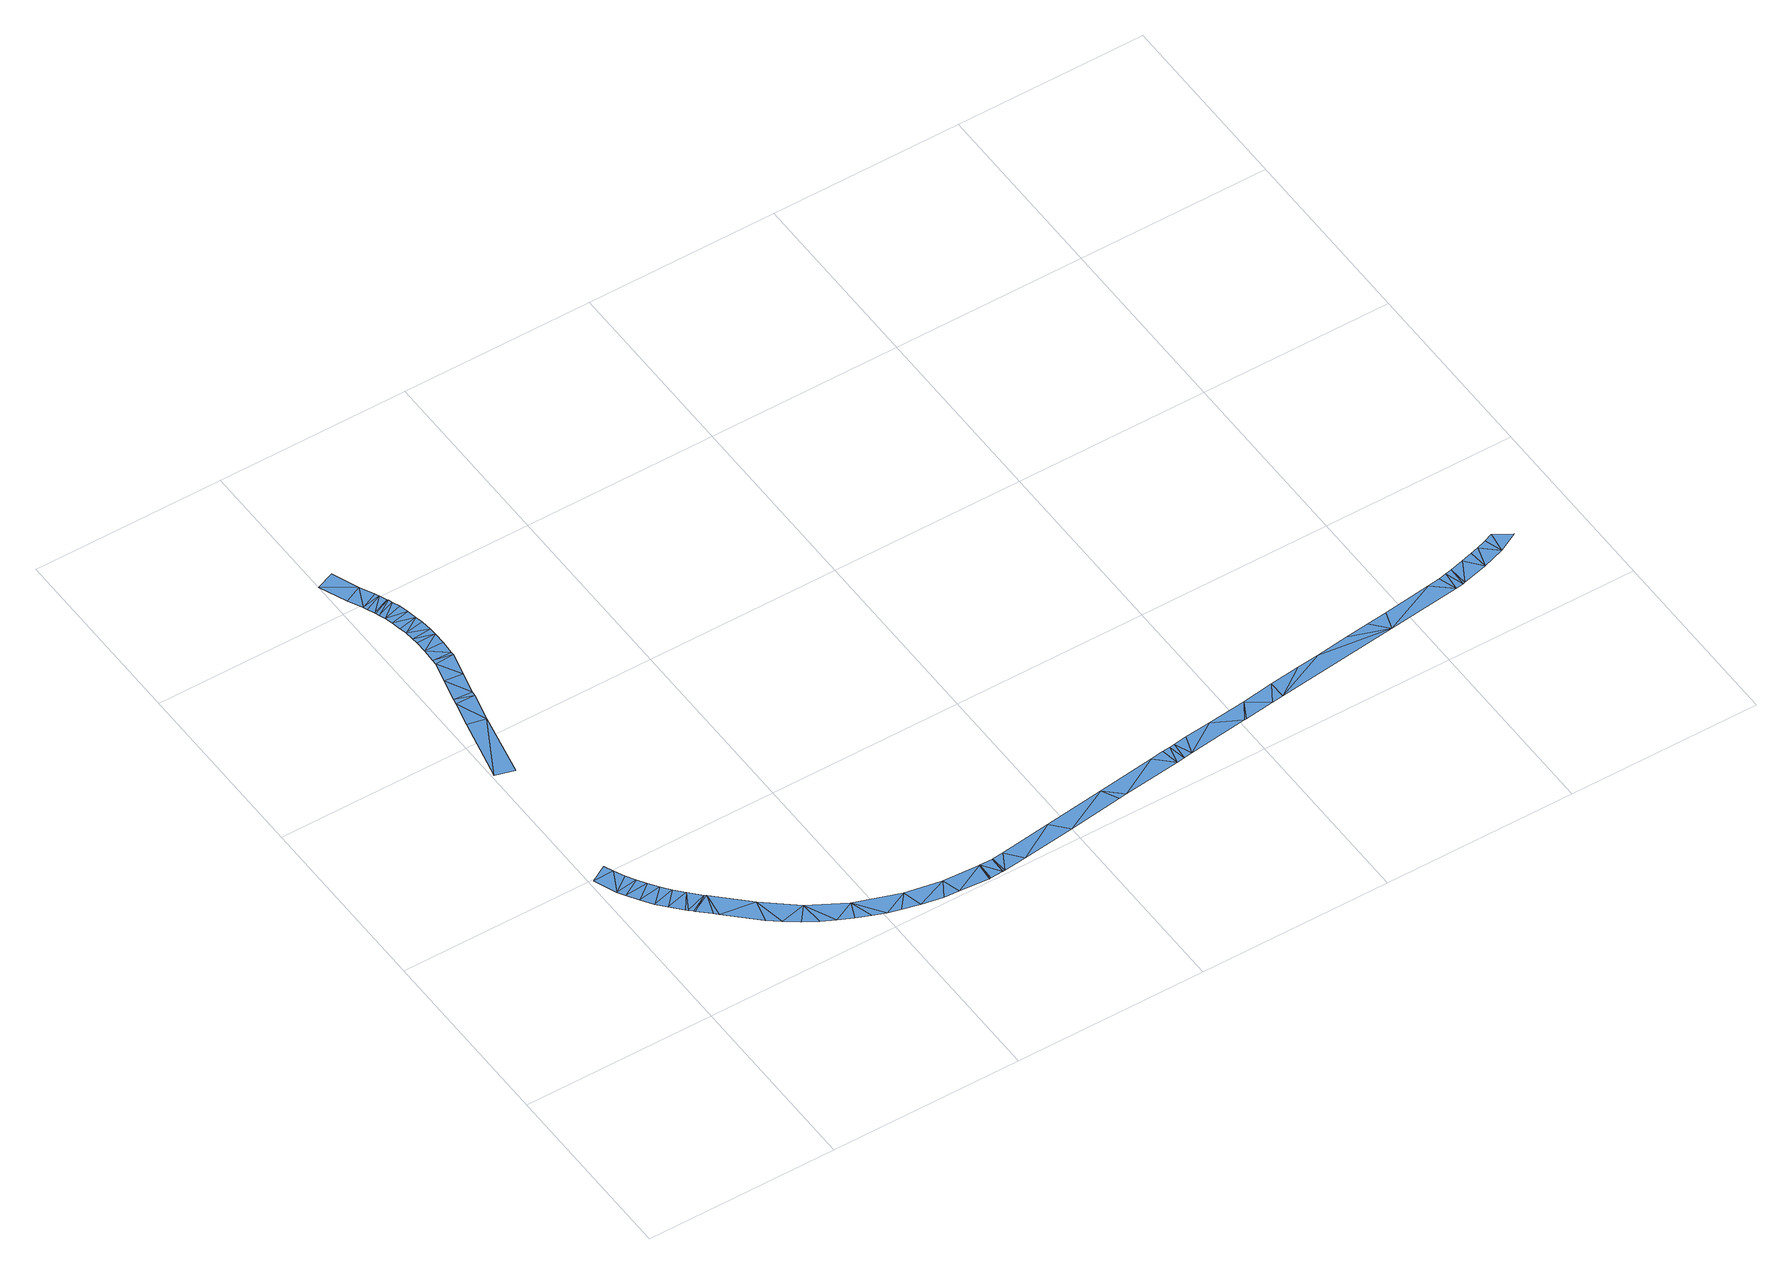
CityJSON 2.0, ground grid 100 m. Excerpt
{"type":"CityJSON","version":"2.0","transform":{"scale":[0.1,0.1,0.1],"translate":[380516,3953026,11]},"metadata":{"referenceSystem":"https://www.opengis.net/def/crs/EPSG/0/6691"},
"CityObjects":{
"waterbody1":{"type":"WaterBody","attributes":{"name":"妙正寺川","class":"1030"},"geometry":[{"type":"MultiSurface","lod":"1","boundaries":[[[0,1,2]],[[3,2,4]],[[0,5,1]],[[6,0,2]],[[7,4,8]],[[3,6,2]],[[7,3,4]],[[9,8,10]],[[9,7,8]],[[11,10,12]],[[11,9,10]],[[13,12,14]],[[13,11,12]],[[13,14,15]],[[16,15,17]],[[16,17,18]],[[16,13,15]],[[19,18,20]],[[19,16,18]],[[19,20,21]],[[22,19,21]],[[22,21,23]],[[24,25,26]],[[25,27,26]],[[22,23,28]],[[29,22,28]],[[29,28,30]],[[25,31,27]],[[30,32,29]],[[25,33,31]],[[33,34,31]],[[32,35,29]],[[36,37,34]],[[33,36,34]],[[35,38,29]],[[36,39,37]],[[39,40,37]],[[35,41,38]],[[42,43,40]],[[41,44,38]],[[39,42,40]],[[45,46,43]],[[42,45,43]],[[44,47,38]],[[48,49,46]],[[50,51,52]],[[45,53,46]],[[48,54,49]],[[50,52,55]],[[53,48,46]],[[56,57,54]],[[50,58,51]],[[59,55,60]],[[61,62,57]],[[59,60,63]],[[61,64,62]],[[65,63,66]],[[67,66,68]],[[69,70,64]],[[71,68,70]],[[48,56,54]],[[72,50,55]],[[47,73,38]],[[56,74,57]],[[59,72,55]],[[74,61,57]],[[65,59,63]],[[67,65,66]],[[61,69,64]],[[71,67,68]],[[75,71,70]],[[69,75,70]],[[73,47,76]],[[76,77,73]],[[77,78,73]],[[77,79,78]],[[79,80,78]],[[80,81,78]],[[80,82,81]],[[82,83,81]],[[83,84,81]],[[84,85,81]],[[84,86,85]],[[86,87,85]],[[86,88,87]],[[88,89,90]],[[88,90,87]],[[89,91,90]],[[89,92,91]],[[92,93,91]],[[92,94,93]],[[94,95,93]],[[94,96,95]],[[96,97,95]],[[97,98,95]],[[97,99,98]],[[99,100,98]],[[99,101,100]],[[99,102,101]],[[102,103,101]],[[102,104,103]],[[104,105,103]],[[104,106,105]],[[104,107,106]],[[107,108,106]],[[107,109,108]],[[109,110,108]],[[110,111,108]],[[110,112,111]],[[112,113,111]],[[112,114,113]],[[112,115,114]],[[115,116,114]],[[115,117,116]],[[115,118,117]],[[115,119,118]],[[115,120,119]],[[120,121,119]],[[120,122,121]],[[120,123,122]],[[123,124,122]],[[123,125,124]],[[125,126,124]],[[125,127,126]],[[127,128,126]],[[127,129,128]],[[127,130,129]],[[130,131,129]],[[130,132,131]],[[130,133,132]]]}]}
},
"vertices":[
[126,988,11],[18,985,11],[66,868,12],[183,883,12],[89,828,12],[107,1037,11],[153,934,12],[211,839,12],[125,771,12],[246,790,12],[168,710,12],[283,742,13],[208,663,13],[327,694,13],[263,605,13],[272,595,13],[385,633,13],[290,579,13],[296,573,13],[393,626,13],[356,516,13],[375,498,13],[556,469,14],[526,350,14],[109,1756,8],[178,2095,7],[11,1783,8],[84,2116,7],[587,301,15],[720,333,15],[656,252,15],[115,2249,6],[727,209,15],[213,2248,6],[122,2281,6],[796,171,16],[218,2273,6],[149,2399,6],[907,226,16],[245,2389,6],[175,2509,5],[870,137,16],[274,2514,5],[176,2535,5],[942,108,16],[276,2531,5],[179,2604,5],[1011,83,16],[279,2667,5],[179,2665,5],[152,3100,3],[3,3201,2],[61,3059,3],[279,2602,5],[178,2698,4],[99,2984,3],[277,2705,4],[173,2746,4],[97,3237,2],[199,3004,3],[107,2965,3],[263,2802,4],[165,2781,4],[124,2926,4],[155,2830,4],[216,2965,3],[126,2922,4],[218,2960,4],[133,2903,4],[252,2853,4],[144,2871,4],[227,2938,4],[189,3026,3],[1140,144,17],[272,2762,4],[240,2900,4],[1074,64,17],[1164,41,17],[1328,108,18],[1275,20,17],[1355,13,18],[1518,98,18],[1508,2,18],[1511,2,18],[1518,2,18],[1521,98,18],[1585,6,19],[1587,96,19],[1588,6,19],[1597,6,19],[1590,96,19],[1648,102,19],[1716,21,19],[1915,137,20],[1991,54,20],[2230,177,21],[2275,92,21],[2314,97,21],[2528,215,22],[2615,131,23],[2597,225,23],[2639,229,23],[2658,138,23],[2666,232,23],[2701,144,23],[2734,241,23],[2870,255,24],[3012,182,24],[3073,279,24],[3023,184,24],[3178,203,25],[3236,301,25],[3238,210,25],[3393,319,26],[3511,333,26],[3878,285,28],[3681,355,27],[3805,370,27],[3911,382,28],[4163,415,29],[4259,330,29],[4228,423,29],[4270,433,29],[4301,337,29],[4304,440,29],[4312,339,29],[4376,456,30],[4446,375,30],[4436,473,30],[4478,486,30],[4561,412,30],[4531,504,30],[4578,523,30],[4664,466,31]
]}
